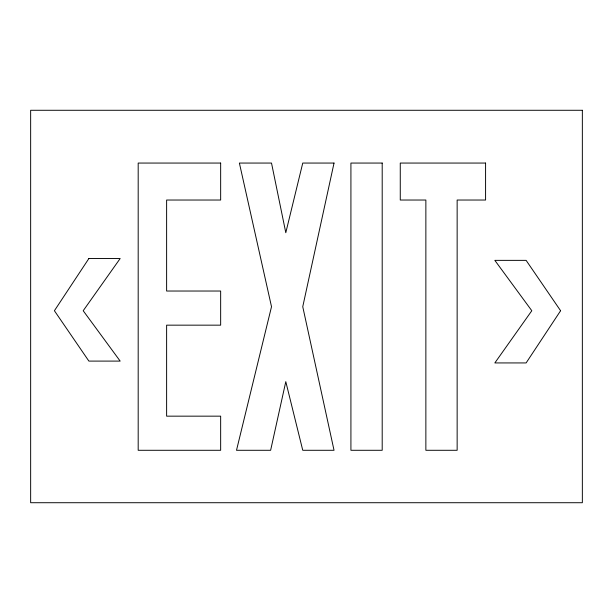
<?xml version="1.0" encoding="UTF-8"?>
<svg xmlns="http://www.w3.org/2000/svg" width="613" height="613" viewBox="0 0 613 613"><rect width="100%" height="100%" fill="white"/><g stroke="black" fill="none" stroke-linecap="round" stroke-linejoin="round"><path stroke-width="0.92" d="M334.031 163.058L302.753 306.707L334.031 450.287L302.753 450.287L285.796 381.654L270.632 450.287L236.503 450.287L271.513 306.707L239.392 163.058L271.513 163.058L285.796 232.71L302.753 163.058L334.031 163.058M88.885 258.525L54.404 310.73L88.885 361.095L120.171 361.095L83.199 310.73L120.171 258.525L88.885 258.525M560.604 310.73L526.115 362.934L494.837 362.934L531.808 310.73L494.837 260.364L526.115 260.364L560.604 310.73M582.35 110.279L30.65 110.279L30.65 502.721L582.35 502.721L582.35 110.279M220.657 163.058L138.186 163.058L138.186 450.287L220.657 450.287L220.657 416.158L166.621 416.158L166.621 325.158L220.657 325.158L220.657 291.029L166.621 291.029L166.621 200.03L220.657 200.03L220.657 163.058M382.198 163.058L350.92 163.058L350.92 450.287L382.198 450.287L382.198 163.058M485.58 163.058L400.266 163.058L400.266 200.03L425.866 200.03L425.866 450.287L457.145 450.287L457.145 200.03L485.58 200.03L485.58 163.058"/></g></svg>
